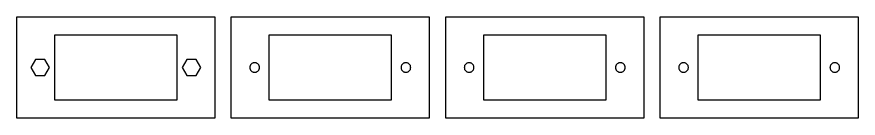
# Model space of a CAD drawing. Header units: millimetres. Extents: x 10 to 886, y 10 to 359.
# Drawn here: x 580 to 886, y 256 to 293 of the extents above; entities that cross this region are included whole.
import ezdxf

# ---------------------------------------------------------------- set-up
doc = ezdxf.new("R2010")
doc.units = ezdxf.units.MM

msp = doc.modelspace()

# ---------------------------------------------------------------- linework, layer by layer
at = {"color": 1}
for points in [[(652, 293), (652, 256), (580, 256), (580, 293), (652, 293)], [(730, 293), (730, 256), (658, 256), (658, 293), (730, 293)], [(808, 293), (808, 256), (736, 256), (736, 293), (808, 293)], [(886, 293), (886, 256), (814, 256), (814, 293), (886, 293)], [(593.7, 262.7), (638.3, 262.7), (638.3, 286.3), (593.7, 286.3), (593.7, 262.7)], [(671.7, 262.7), (716.3, 262.7), (716.3, 286.3), (671.7, 286.3), (671.7, 262.7)], [(749.7, 262.7), (794.3, 262.7), (794.3, 286.3), (749.7, 286.3), (749.7, 262.7)], [(827.7, 262.7), (872.3, 262.7), (872.3, 286.3), (827.7, 286.3), (827.7, 262.7)], [(586.8, 277.45), (585.09, 274.5), (586.8, 271.55), (590.2, 271.55), (591.91, 274.5), (590.2, 277.45), (586.8, 277.45)], [(645.2, 277.45), (641.8, 277.45), (640.09, 274.5), (641.8, 271.55), (645.2, 271.55), (646.91, 274.5), (645.2, 277.45)], [(668.22, 274.84), (668.17, 275.01), (668.12, 275.17), (668.04, 275.32), (667.96, 275.47), (667.85, 275.61), (667.74, 275.74), (667.61, 275.85), (667.47, 275.96), (667.32, 276.04), (667.17, 276.12), (667.01, 276.17), (666.84, 276.22), (666.67, 276.24), (666.5, 276.25), (666.33, 276.24), (666.16, 276.22), (665.99, 276.17), (665.83, 276.12), (665.68, 276.04), (665.53, 275.96), (665.39, 275.85), (665.26, 275.74), (665.15, 275.61), (665.04, 275.47), (664.96, 275.32), (664.88, 275.17), (664.83, 275.01), (664.78, 274.84), (664.76, 274.67), (664.75, 274.5), (664.76, 274.33), (664.78, 274.16), (664.83, 273.99), (664.88, 273.83), (664.96, 273.68), (665.04, 273.53), (665.15, 273.39), (665.26, 273.26), (665.39, 273.15), (665.53, 273.04), (665.68, 272.96), (665.83, 272.88), (665.99, 272.83), (666.16, 272.78), (666.33, 272.76), (666.5, 272.75), (666.67, 272.76), (666.84, 272.78), (667.01, 272.83), (667.17, 272.88), (667.32, 272.96), (667.47, 273.04), (667.61, 273.15), (667.74, 273.26), (667.85, 273.39), (667.96, 273.53), (668.04, 273.68), (668.12, 273.83), (668.17, 273.99), (668.22, 274.16), (668.24, 274.33), (668.25, 274.5), (668.24, 274.67), (668.22, 274.84)], [(723.24, 274.67), (723.22, 274.84), (723.17, 275.01), (723.12, 275.17), (723.04, 275.32), (722.96, 275.47), (722.85, 275.61), (722.74, 275.74), (722.61, 275.85), (722.47, 275.96), (722.32, 276.04), (722.17, 276.12), (722.01, 276.17), (721.84, 276.22), (721.67, 276.24), (721.5, 276.25), (721.33, 276.24), (721.16, 276.22), (720.99, 276.17), (720.83, 276.12), (720.68, 276.04), (720.53, 275.96), (720.39, 275.85), (720.26, 275.74), (720.15, 275.61), (720.04, 275.47), (719.96, 275.32), (719.88, 275.17), (719.83, 275.01), (719.78, 274.84), (719.76, 274.67), (719.75, 274.5), (719.76, 274.33), (719.78, 274.16), (719.83, 273.99), (719.88, 273.83), (719.96, 273.68), (720.04, 273.53), (720.15, 273.39), (720.26, 273.26), (720.39, 273.15), (720.53, 273.04), (720.68, 272.96), (720.83, 272.88), (720.99, 272.83), (721.16, 272.78), (721.33, 272.76), (721.5, 272.75), (721.67, 272.76), (721.84, 272.78), (722.01, 272.83), (722.17, 272.88), (722.32, 272.96), (722.47, 273.04), (722.61, 273.15), (722.74, 273.26), (722.85, 273.39), (722.96, 273.53), (723.04, 273.68), (723.12, 273.83), (723.17, 273.99), (723.22, 274.16), (723.24, 274.33), (723.25, 274.5), (723.24, 274.67)], [(746.22, 274.84), (746.17, 275.01), (746.12, 275.17), (746.04, 275.32), (745.96, 275.47), (745.85, 275.61), (745.74, 275.74), (745.61, 275.85), (745.47, 275.96), (745.32, 276.04), (745.17, 276.12), (745.01, 276.17), (744.84, 276.22), (744.67, 276.24), (744.5, 276.25), (744.33, 276.24), (744.16, 276.22), (743.99, 276.17), (743.83, 276.12), (743.68, 276.04), (743.53, 275.96), (743.39, 275.85), (743.26, 275.74), (743.15, 275.61), (743.04, 275.47), (742.96, 275.32), (742.88, 275.17), (742.83, 275.01), (742.78, 274.84), (742.76, 274.67), (742.75, 274.5), (742.76, 274.33), (742.78, 274.16), (742.83, 273.99), (742.88, 273.83), (742.96, 273.68), (743.04, 273.53), (743.15, 273.39), (743.26, 273.26), (743.39, 273.15), (743.53, 273.04), (743.68, 272.96), (743.83, 272.88), (743.99, 272.83), (744.16, 272.78), (744.33, 272.76), (744.5, 272.75), (744.67, 272.76), (744.84, 272.78), (745.01, 272.83), (745.17, 272.88), (745.32, 272.96), (745.47, 273.04), (745.61, 273.15), (745.74, 273.26), (745.85, 273.39), (745.96, 273.53), (746.04, 273.68), (746.12, 273.83), (746.17, 273.99), (746.22, 274.16), (746.24, 274.33), (746.25, 274.5), (746.24, 274.67), (746.22, 274.84)], [(801.24, 274.67), (801.22, 274.84), (801.17, 275.01), (801.12, 275.17), (801.04, 275.32), (800.96, 275.47), (800.85, 275.61), (800.74, 275.74), (800.61, 275.85), (800.47, 275.96), (800.32, 276.04), (800.17, 276.12), (800.01, 276.17), (799.84, 276.22), (799.67, 276.24), (799.5, 276.25), (799.33, 276.24), (799.16, 276.22), (798.99, 276.17), (798.83, 276.12), (798.68, 276.04), (798.53, 275.96), (798.39, 275.85), (798.26, 275.74), (798.15, 275.61), (798.04, 275.47), (797.96, 275.32), (797.88, 275.17), (797.83, 275.01), (797.78, 274.84), (797.76, 274.67), (797.75, 274.5), (797.76, 274.33), (797.78, 274.16), (797.83, 273.99), (797.88, 273.83), (797.96, 273.68), (798.04, 273.53), (798.15, 273.39), (798.26, 273.26), (798.39, 273.15), (798.53, 273.04), (798.68, 272.96), (798.83, 272.88), (798.99, 272.83), (799.16, 272.78), (799.33, 272.76), (799.5, 272.75), (799.67, 272.76), (799.84, 272.78), (800.01, 272.83), (800.17, 272.88), (800.32, 272.96), (800.47, 273.04), (800.61, 273.15), (800.74, 273.26), (800.85, 273.39), (800.96, 273.53), (801.04, 273.68), (801.12, 273.83), (801.17, 273.99), (801.22, 274.16), (801.24, 274.33), (801.25, 274.5), (801.24, 274.67)], [(824.22, 274.84), (824.17, 275.01), (824.12, 275.17), (824.04, 275.32), (823.96, 275.47), (823.85, 275.61), (823.74, 275.74), (823.61, 275.85), (823.47, 275.96), (823.32, 276.04), (823.17, 276.12), (823.01, 276.17), (822.84, 276.22), (822.67, 276.24), (822.5, 276.25), (822.33, 276.24), (822.16, 276.22), (821.99, 276.17), (821.83, 276.12), (821.68, 276.04), (821.53, 275.96), (821.39, 275.85), (821.26, 275.74), (821.15, 275.61), (821.04, 275.47), (820.96, 275.32), (820.88, 275.17), (820.83, 275.01), (820.78, 274.84), (820.76, 274.67), (820.75, 274.5), (820.76, 274.33), (820.78, 274.16), (820.83, 273.99), (820.88, 273.83), (820.96, 273.68), (821.04, 273.53), (821.15, 273.39), (821.26, 273.26), (821.39, 273.15), (821.53, 273.04), (821.68, 272.96), (821.83, 272.88), (821.99, 272.83), (822.16, 272.78), (822.33, 272.76), (822.5, 272.75), (822.67, 272.76), (822.84, 272.78), (823.01, 272.83), (823.17, 272.88), (823.32, 272.96), (823.47, 273.04), (823.61, 273.15), (823.74, 273.26), (823.85, 273.39), (823.96, 273.53), (824.04, 273.68), (824.12, 273.83), (824.17, 273.99), (824.22, 274.16), (824.24, 274.33), (824.25, 274.5), (824.24, 274.67), (824.22, 274.84)], [(879.24, 274.67), (879.22, 274.84), (879.17, 275.01), (879.12, 275.17), (879.04, 275.32), (878.96, 275.47), (878.85, 275.61), (878.74, 275.74), (878.61, 275.85), (878.47, 275.96), (878.32, 276.04), (878.17, 276.12), (878.01, 276.17), (877.84, 276.22), (877.67, 276.24), (877.5, 276.25), (877.33, 276.24), (877.16, 276.22), (876.99, 276.17), (876.83, 276.12), (876.68, 276.04), (876.53, 275.96), (876.39, 275.85), (876.26, 275.74), (876.15, 275.61), (876.04, 275.47), (875.96, 275.32), (875.88, 275.17), (875.83, 275.01), (875.78, 274.84), (875.76, 274.67), (875.75, 274.5), (875.76, 274.33), (875.78, 274.16), (875.83, 273.99), (875.88, 273.83), (875.96, 273.68), (876.04, 273.53), (876.15, 273.39), (876.26, 273.26), (876.39, 273.15), (876.53, 273.04), (876.68, 272.96), (876.83, 272.88), (876.99, 272.83), (877.16, 272.78), (877.33, 272.76), (877.5, 272.75), (877.67, 272.76), (877.84, 272.78), (878.01, 272.83), (878.17, 272.88), (878.32, 272.96), (878.47, 273.04), (878.61, 273.15), (878.74, 273.26), (878.85, 273.39), (878.96, 273.53), (879.04, 273.68), (879.12, 273.83), (879.17, 273.99), (879.22, 274.16), (879.24, 274.33), (879.25, 274.5), (879.24, 274.67)]]:
    msp.add_lwpolyline(points, close=True, dxfattribs=at)

doc.saveas('drawing.dxf')
